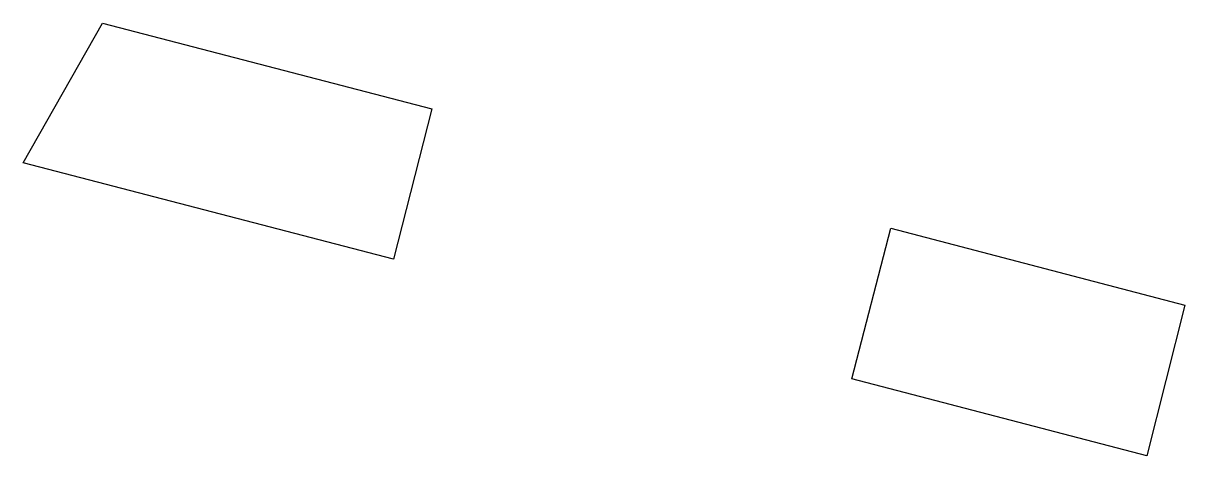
# Model space of a CAD drawing. Extents: x 10558 to 11469, y 4689 to 5028.
import ezdxf

# ---------------------------------------------------------------- set-up
doc = ezdxf.new("R2010")
doc.units = 0
doc.header["$MEASUREMENT"] = 0
doc.layers.add('anomalous_zones', color=230, linetype='Continuous')

msp = doc.modelspace()

# ---------------------------------------------------------------- linework, layer by layer
at = {"layer": 'anomalous_zones'}
msp.add_lwpolyline([(10620.33, 5028.27), (10878.46, 4961.22), (10848.29, 4843.12), (10558.16, 4918.7)], close=True, dxfattribs=at)
at = {"layer": 'anomalous_zones', "elevation": 1798.22}
msp.add_lwpolyline([(11238.04, 4867.52), (11468.51, 4807.14), (11438.89, 4689.05), (11207.54, 4749.48)], close=True, dxfattribs=at)

doc.saveas('drawing.dxf')
